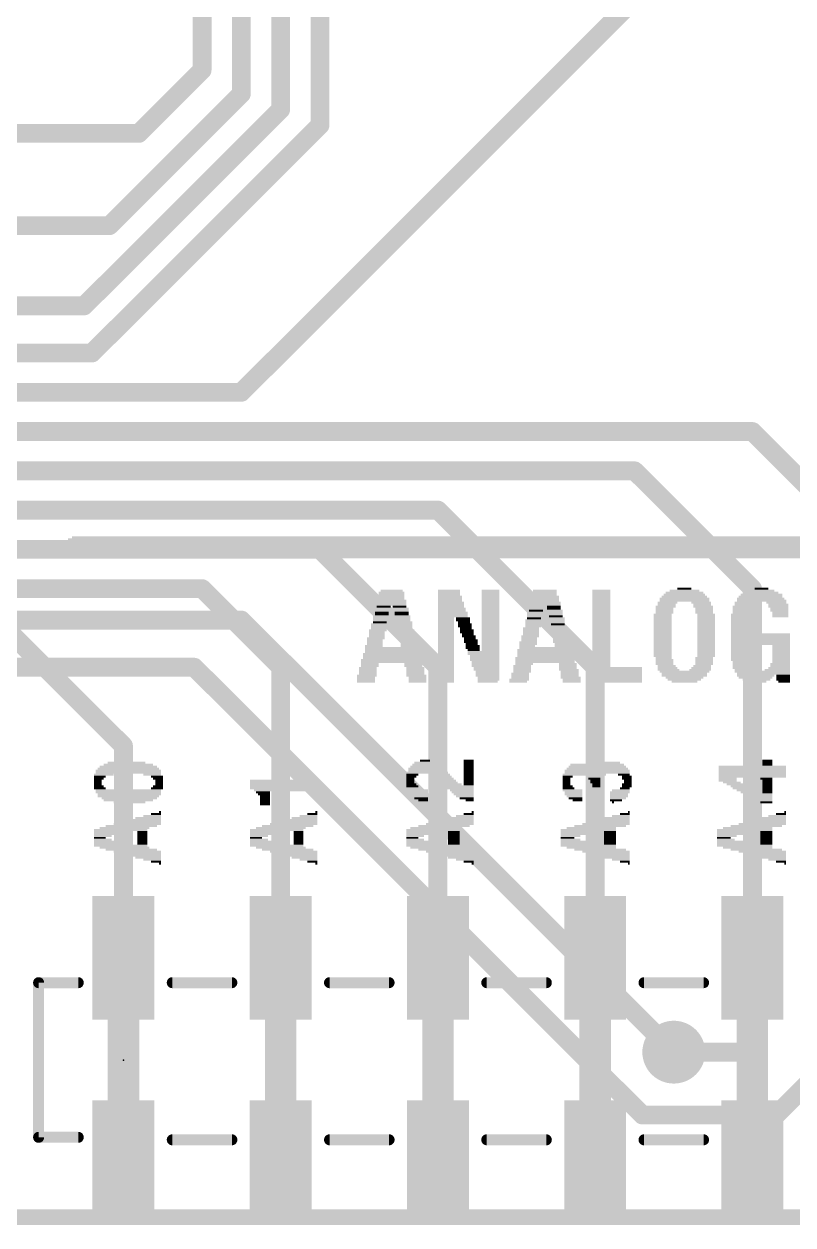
# Model space of a CAD drawing. Extents: x -0.75 to 3.47, y -1.8 to 2.11.
# Drawn here: x 1.937 to 2.426, y -0.005 to 0.759 of the extents above; entities that cross this region are included whole.
import ezdxf

# ---------------------------------------------------------------- set-up
doc = ezdxf.new("R2010")
doc.units = 0
doc.header["$MEASUREMENT"] = 0
doc.layers.get('0').update_dxf_attribs({"linetype": 'CONTINUOUS'})
for name, color, linetype in [('1', 22, 'CONTINUOUS'), ('16', 175, 'CONTINUOUS'), ('18', 82, 'CONTINUOUS'), ('20', 7, 'CONTINUOUS'), ('21', 32, 'CONTINUOUS'), ('23', 7, 'CONTINUOUS')]:
    doc.layers.add(name, color=color, linetype=linetype)

# ---------------------------------------------------------------- blocks, each defined once
blk = doc.blocks.new('RECT')
blk.add_solid([(-0.5, -0.5), (0.5, -0.5), (-0.5, 0.5), (0.5, 0.5)])
blk = doc.blocks.new('ROUNDV')
at = {"const_width": 0.5}
blk.add_lwpolyline([(0, -0.25, 1), (0, 0.25, 1), (0, -0.25)], format="xyb", dxfattribs=at)

msp = doc.modelspace()

# ---------------------------------------------------------------- linework, layer by layer
at = {"layer": '1'}
for points, const_width in [([(2.05, 0.73), (2.05, 1.6)], 0.012), ([(2.075, 0.715), (2.075, 1.525)], 0.012), ([(2.1, 0.705), (2.1, 1.4)], 0.012), ([(2.125, 0.695), (2.125, 1.36)], 0.012), ([(2.075, 0.525), (2.45, 0.9)], 0.012), ([(2.009764, 0.689764), (2.05, 0.73)], 0.012), ([(1.991, 0.631), (2.075, 0.715)], 0.012), ([(1.975, 0.58), (2.1, 0.705)], 0.012), ([(1.819, 0.689764), (2.009764, 0.689764)], 0.012), ([(1.98, 0.55), (2.125, 0.695)], 0.012), ([(1.760236, 0.631), (1.991, 0.631)], 0.012), ([(1.75, 0.58), (1.975, 0.58)], 0.012), ([(1.75, 0.55), (1.98, 0.55)], 0.012), ([(1.725, 0.525), (2.075, 0.525)], 0.012), ([(1.7, 0.5), (2.4, 0.5)], 0.012), ([(2.4, 0.5), (2.5, 0.4)], 0.012), ([(1.675, 0.475), (2.325, 0.475)], 0.012), ([(2.325, 0.475), (2.4, 0.4)], 0.012), ([(1.65, 0.45), (2.2, 0.45)], 0.012), ([(2.2, 0.45), (2.3, 0.35)], 0.012), ([(1.625, 0.425), (2.125, 0.425)], 0.012), ([(2.125, 0.425), (2.2, 0.35)], 0.012), ([(1.6, 0.4), (2.05, 0.4)], 0.012), ([(2.05, 0.4), (2.1, 0.35)], 0.012), ([(2.4, 0.4), (2.4, 0.105)], 0.012), ([(1.925, 0.375), (2, 0.3)], 0.012), ([(2.1, 0.35), (2.1, 0.164961)], 0.012), ([(2.2, 0.35), (2.2, 0.035039)], 0.012), ([(2.3, 0.35), (2.3, 0.164961)], 0.012), ([(2, 0.3), (2, 0.035039)], 0.012), ([(2, 0.164961), (2, 0.035039)], 0.02), ([(2, 0.164961), (2, 0.035039)], 0.02), ([(2.1, 0.164961), (2.1, 0.035039)], 0.02), ([(2.1, 0.164961), (2.1, 0.035039)], 0.02), ([(2.2, 0.164961), (2.2, 0.035039)], 0.02), ([(2.2, 0.164961), (2.2, 0.035039)], 0.02), ([(2.3, 0.164961), (2.3, 0.035039)], 0.02), ([(2.3, 0.164961), (2.3, 0.035039)], 0.02), ([(2.4, 0.164961), (2.4, 0.035039)], 0.02), ([(2.4, 0.164961), (2.4, 0.035039)], 0.02), ([(2.35, 0.105), (2.4, 0.105)], 0.012), ([(2.4, 0.105), (2.4, 0.035039)], 0.012), ([(2.6, 0), (0, 0)], 0.01)]:
    msp.add_lwpolyline(points, dxfattribs=dict(at, const_width=const_width))
for points, const_width in [([(2.052121, 0.727879, 1), (2.047879, 0.732121)], 0.006), ([(2.047, 0.73, 1), (2.053, 0.73)], 0.006), ([(2.077121, 0.712879, 1), (2.072879, 0.717121)], 0.006), ([(2.072, 0.715, 1), (2.078, 0.715)], 0.006), ([(2.102121, 0.702879, 1), (2.097879, 0.707121)], 0.006), ([(2.097, 0.705, 1), (2.103, 0.705)], 0.006), ([(2.009764, 0.686764, 1), (2.009764, 0.692764)], 0.006), ([(2.122, 0.695, 1), (2.128, 0.695)], 0.006), ([(2.127121, 0.692879, 1), (2.122879, 0.697121)], 0.006), ([(2.007642, 0.691885, 1), (2.011885, 0.687642)], 0.006), ([(1.988879, 0.633121, 1), (1.993121, 0.628879)], 0.006), ([(1.991, 0.628, 1), (1.991, 0.634)], 0.006), ([(1.972879, 0.582121, 1), (1.977121, 0.577879)], 0.006), ([(1.975, 0.577, 1), (1.975, 0.583)], 0.006), ([(1.977879, 0.552121, 1), (1.982121, 0.547879)], 0.006), ([(1.98, 0.547, 1), (1.98, 0.553)], 0.006), ([(2.072879, 0.527121, 1), (2.077121, 0.522879)], 0.006), ([(2.075, 0.522, 1), (2.075, 0.528)], 0.006), ([(2.402121, 0.502121, 1), (2.397879, 0.497879)], 0.006), ([(2.4, 0.497, 1), (2.4, 0.503)], 0.006), ([(2.327121, 0.477121, 1), (2.322879, 0.472879)], 0.006), ([(2.325, 0.472, 1), (2.325, 0.478)], 0.006), ([(2.202121, 0.452121, 1), (2.197879, 0.447879)], 0.006), ([(2.2, 0.447, 1), (2.2, 0.453)], 0.006), ([(2.127121, 0.427121, 1), (2.122879, 0.422879)], 0.006), ([(2.125, 0.422, 1), (2.125, 0.428)], 0.006), ([(2.052121, 0.402121, 1), (2.047879, 0.397879)], 0.006), ([(2.05, 0.397, 1), (2.05, 0.403)], 0.006), ([(2.403, 0.4, 1), (2.397, 0.4)], 0.006), ([(2.397879, 0.397879, 1), (2.402121, 0.402121)], 0.006), ([(2.103, 0.35, 1), (2.097, 0.35)], 0.006), ([(2.097879, 0.347879, 1), (2.102121, 0.352121)], 0.006), ([(2.203, 0.35, 1), (2.197, 0.35)], 0.006), ([(2.197879, 0.347879, 1), (2.202121, 0.352121)], 0.006), ([(2.303, 0.35, 1), (2.297, 0.35)], 0.006), ([(2.297879, 0.347879, 1), (2.302121, 0.352121)], 0.006), ([(2.003, 0.3, 1), (1.997, 0.3)], 0.006), ([(1.997879, 0.297879, 1), (2.002121, 0.302121)], 0.006), ([(2.005, 0.164961, 1), (1.995, 0.164961)], 0.01), ([(2.005, 0.164961, 1), (1.995, 0.164961)], 0.01), ([(2.105, 0.164961, 1), (2.095, 0.164961)], 0.01), ([(2.105, 0.164961, 1), (2.095, 0.164961)], 0.01), ([(2.205, 0.164961, 1), (2.195, 0.164961)], 0.01), ([(2.205, 0.164961, 1), (2.195, 0.164961)], 0.01), ([(2.305, 0.164961, 1), (2.295, 0.164961)], 0.01), ([(2.305, 0.164961, 1), (2.295, 0.164961)], 0.01), ([(2.405, 0.164961, 1), (2.395, 0.164961)], 0.01), ([(2.405, 0.164961, 1), (2.395, 0.164961)], 0.01), ([(2.097, 0.164961, 1), (2.103, 0.164961)], 0.006), ([(2.297, 0.164961, 1), (2.303, 0.164961)], 0.006), ([(2.35, 0.108, 1), (2.35, 0.102)], 0.006), ([(2.403, 0.105, 1), (2.397, 0.105)], 0.006), ([(2.397, 0.105, 1), (2.403, 0.105)], 0.006), ([(2.4, 0.102, 1), (2.4, 0.108)], 0.006), ([(1.995, 0.035039, 1), (2.005, 0.035039)], 0.01), ([(1.995, 0.035039, 1), (2.005, 0.035039)], 0.01), ([(2.095, 0.035039, 1), (2.105, 0.035039)], 0.01), ([(2.095, 0.035039, 1), (2.105, 0.035039)], 0.01), ([(2.195, 0.035039, 1), (2.205, 0.035039)], 0.01), ([(2.195, 0.035039, 1), (2.205, 0.035039)], 0.01), ([(2.295, 0.035039, 1), (2.305, 0.035039)], 0.01), ([(2.295, 0.035039, 1), (2.305, 0.035039)], 0.01), ([(2.395, 0.035039, 1), (2.405, 0.035039)], 0.01), ([(2.395, 0.035039, 1), (2.405, 0.035039)], 0.01), ([(1.997, 0.035039, 1), (2.003, 0.035039)], 0.006), ([(2.197, 0.035039, 1), (2.203, 0.035039)], 0.006), ([(2.397, 0.035039, 1), (2.403, 0.035039)], 0.006)]:
    msp.add_lwpolyline(points, format="xyb", dxfattribs=dict(at, const_width=const_width))
at = {"layer": '16'}
for points, const_width in [([(1.45, 0.38), (2.075, 0.38)], 0.012), ([(2.075, 0.38), (2.35, 0.105)], 0.012), ([(1.43, 0.35), (2.045, 0.35)], 0.012), ([(2.045, 0.35), (2.33, 0.065)], 0.012), ([(2.415, 0.065), (2.45, 0.1)], 0.012), ([(2.33, 0.065), (2.415, 0.065)], 0.012), ([(2.6, 0), (0, 0)], 0.01)]:
    msp.add_lwpolyline(points, dxfattribs=dict(at, const_width=const_width))
at = {"layer": '16', "const_width": 0.006}
for points in [[(2.077121, 0.382121, 1), (2.072879, 0.377879)], [(2.075, 0.377, 1), (2.075, 0.383)], [(2.047121, 0.352121, 1), (2.042879, 0.347879)], [(2.045, 0.347, 1), (2.045, 0.353)], [(2.347879, 0.102879, 1), (2.352121, 0.107121)], [(2.33, 0.068, 1), (2.33, 0.062)], [(2.327879, 0.062879, 1), (2.332121, 0.067121)], [(2.412879, 0.067121, 1), (2.417121, 0.062879)], [(2.415, 0.062, 1), (2.415, 0.068)]]:
    msp.add_lwpolyline(points, format="xyb", dxfattribs=at)
at = {"layer": '20', "const_width": 0.008}
msp.add_lwpolyline([(2.6, 0), (0, 0)], dxfattribs=at)
at = {"layer": '21', "const_width": 0.007}
for points in [[(1.946063, 0.050787), (1.946063, 0.149213)], [(1.946063, 0.149213), (1.97126, 0.149213)], [(2.031063, 0.149213), (2.068937, 0.149213)], [(2.131063, 0.149213), (2.168937, 0.149213)], [(2.231063, 0.149213), (2.268937, 0.149213)], [(2.331063, 0.149213), (2.368937, 0.149213)], [(1.97126, 0.050787), (1.946063, 0.050787)], [(2.031063, 0.049213), (2.068937, 0.049213)], [(2.131063, 0.049213), (2.168937, 0.049213)], [(2.231063, 0.049213), (2.268937, 0.049213)], [(2.331063, 0.049213), (2.368937, 0.049213)]]:
    msp.add_lwpolyline(points, dxfattribs=at)
at = {"layer": '21', "const_width": 0.0035}
for points in [[(1.947813, 0.149213, 1), (1.944313, 0.149213)], [(1.946063, 0.150963, 1), (1.946063, 0.147463)], [(1.97126, 0.147463, 1), (1.97126, 0.150963)], [(2.031063, 0.150963, 1), (2.031063, 0.147463)], [(2.068937, 0.147463, 1), (2.068937, 0.150963)], [(2.131063, 0.150963, 1), (2.131063, 0.147463)], [(2.168937, 0.147463, 1), (2.168937, 0.150963)], [(2.231063, 0.150963, 1), (2.231063, 0.147463)], [(2.268937, 0.147463, 1), (2.268937, 0.150963)], [(2.331063, 0.150963, 1), (2.331063, 0.147463)], [(2.368937, 0.147463, 1), (2.368937, 0.150963)], [(1.946063, 0.052537, 1), (1.946063, 0.049037)], [(1.97126, 0.049037, 1), (1.97126, 0.052537)], [(1.944313, 0.050787, 1), (1.947813, 0.050787)], [(2.031063, 0.050963, 1), (2.031063, 0.047463)], [(2.068937, 0.047463, 1), (2.068937, 0.050963)], [(2.131063, 0.050963, 1), (2.131063, 0.047463)], [(2.168937, 0.047463, 1), (2.168937, 0.050963)], [(2.231063, 0.050963, 1), (2.231063, 0.047463)], [(2.268937, 0.047463, 1), (2.268937, 0.050963)], [(2.331063, 0.050963, 1), (2.331063, 0.047463)], [(2.368937, 0.047463, 1), (2.368937, 0.050963)]]:
    msp.add_lwpolyline(points, format="xyb", dxfattribs=at)
at = {"layer": '23'}
msp.add_point((2, 0.1), dxfattribs=at)

# ---------------------------------------------------------------- block references
at = {"layer": '1', "xscale": 0.07874, "yscale": 0.03937}
for p, rotation in [((2, 0.164961), 90), ((2.1, 0.164961), 270), ((2.2, 0.164961), 90), ((2.3, 0.164961), 270), ((2.4, 0.164961), 90), ((2, 0.035039), 270), ((2.1, 0.035039), 90), ((2.2, 0.035039), 270), ((2.3, 0.035039), 90), ((2.4, 0.035039), 270)]:
    msp.add_blockref('RECT', p, dxfattribs=dict(at, rotation=rotation))
at = {"layer": '18', "xscale": 0.04, "yscale": 0.04}
msp.add_blockref('ROUNDV', (2.35, 0.105), dxfattribs=at)
msp.add_blockref('ROUNDV', (2.35, 0.105), dxfattribs=at)
at = {"layer": '21'}
for p, xscale, yscale in [((2.24785, 0.42884), 0.5711, 0.00126), ((2.24785, 0.42758), 0.5711, 0.00126), ((2.24785, 0.430095), 0.5685, 0.00125), ((2.24845, 0.43135), 0.5673, 0.00126), ((2.24845, 0.43261), 0.5623, 0.00126), ((2.24785, 0.42632), 0.5711, 0.00126), ((2.24785, 0.42506), 0.5711, 0.00126), ((2.2485, 0.423805), 0.5698, 0.00125), ((2.24785, 0.42255), 0.5685, 0.00126), ((2.2478, 0.42129), 0.566, 0.00126), ((2.24785, 0.42003), 0.5585, 0.00126), ((2.17055, 0.39739), 0.0163, 0.00126), ((2.17055, 0.39865), 0.0139, 0.00126), ((2.20705, 0.39865), 0.0139, 0.00126), ((2.20705, 0.39739), 0.0139, 0.00126), ((2.23345, 0.39865), 0.0113, 0.00126), ((2.23345, 0.39739), 0.0113, 0.00126), ((2.26805, 0.39865), 0.0151, 0.00126), ((2.26805, 0.39739), 0.0151, 0.00126), ((2.3039, 0.39865), 0.0114, 0.00126), ((2.3039, 0.39739), 0.0114, 0.00126), ((2.35675, 0.39739), 0.0239, 0.00126), ((2.35675, 0.39865), 0.0189, 0.00126), ((2.3567, 0.399905), 0.0088, 0.00125), ((2.40515, 0.39739), 0.0227, 0.00126), ((2.4052, 0.39865), 0.0176, 0.00126), ((2.4058, 0.399905), 0.0088, 0.00125), ((2.17055, 0.39236), 0.0189, 0.00126), ((2.17055, 0.3911), 0.0189, 0.00126), ((2.17055, 0.38984), 0.0189, 0.00126), ((2.17055, 0.39613), 0.0163, 0.00126), ((2.17055, 0.394875), 0.0163, 0.00125), ((2.17055, 0.39362), 0.0163, 0.00126), ((2.20705, 0.39613), 0.0139, 0.00126), ((2.20765, 0.394875), 0.0151, 0.00125), ((2.20765, 0.39362), 0.0151, 0.00126), ((2.20765, 0.39236), 0.0151, 0.00126), ((2.2083, 0.3911), 0.0164, 0.00126), ((2.2083, 0.38984), 0.0164, 0.00126), ((2.23345, 0.39613), 0.0113, 0.00126), ((2.23345, 0.394875), 0.0113, 0.00125), ((2.23345, 0.39362), 0.0113, 0.00126), ((2.23345, 0.39236), 0.0113, 0.00126), ((2.23345, 0.3911), 0.0113, 0.00126), ((2.23345, 0.38984), 0.0113, 0.00126), ((2.26805, 0.39362), 0.0177, 0.00126), ((2.26805, 0.39236), 0.0177, 0.00126), ((2.26865, 0.3911), 0.0189, 0.00126), ((2.26865, 0.38984), 0.0189, 0.00126), ((2.26805, 0.39613), 0.0151, 0.00126), ((2.2687, 0.394875), 0.0164, 0.00125), ((2.3039, 0.39613), 0.0114, 0.00126), ((2.3039, 0.394875), 0.0114, 0.00125), ((2.3039, 0.39362), 0.0114, 0.00126), ((2.3039, 0.39236), 0.0114, 0.00126), ((2.3039, 0.3911), 0.0114, 0.00126), ((2.3039, 0.38984), 0.0114, 0.00126), ((2.346, 0.3911), 0.0126, 0.00126), ((2.3454, 0.38984), 0.0114, 0.00126), ((2.35675, 0.39362), 0.0315, 0.00126), ((2.35675, 0.39236), 0.0315, 0.00126), ((2.35675, 0.394875), 0.0289, 0.00125), ((2.3567, 0.39613), 0.0264, 0.00126), ((2.3674, 0.3911), 0.0126, 0.00126), ((2.36805, 0.38984), 0.0113, 0.00126), ((2.3951, 0.3911), 0.0126, 0.00126), ((2.3951, 0.38984), 0.0126, 0.00126), ((2.4052, 0.39362), 0.0302, 0.00126), ((2.4058, 0.39236), 0.0314, 0.00126), ((2.40515, 0.394875), 0.0277, 0.00125), ((2.4058, 0.39613), 0.0264, 0.00126), ((2.4152, 0.3911), 0.0126, 0.00126), ((2.4165, 0.38984), 0.0126, 0.00126), ((2.16365, 0.382295), 0.0101, 0.00125), ((2.1649, 0.38733), 0.01, 0.00126), ((2.1649, 0.38607), 0.01, 0.00126), ((2.1643, 0.38481), 0.0088, 0.00126), ((2.1643, 0.38355), 0.0088, 0.00126), ((2.1655, 0.388585), 0.0088, 0.00125), ((2.1756, 0.388585), 0.0088, 0.00125), ((2.17625, 0.38733), 0.0101, 0.00126), ((2.17625, 0.38607), 0.0101, 0.00126), ((2.1769, 0.38481), 0.0088, 0.00126), ((2.1769, 0.38355), 0.0088, 0.00126), ((2.1775, 0.382295), 0.01, 0.00125), ((2.2083, 0.388585), 0.0164, 0.00125), ((2.2089, 0.38733), 0.0176, 0.00126), ((2.2089, 0.38607), 0.0176, 0.00126), ((2.20955, 0.38481), 0.0189, 0.00126), ((2.20955, 0.38355), 0.0189, 0.00126), ((2.20955, 0.382295), 0.0189, 0.00125), ((2.23345, 0.388585), 0.0113, 0.00125), ((2.23345, 0.38733), 0.0113, 0.00126), ((2.23345, 0.38607), 0.0113, 0.00126), ((2.23345, 0.38481), 0.0113, 0.00126), ((2.23345, 0.38355), 0.0113, 0.00126), ((2.23345, 0.382295), 0.0113, 0.00125), ((2.26175, 0.38481), 0.0101, 0.00126), ((2.26175, 0.38355), 0.0101, 0.00126), ((2.26175, 0.382295), 0.0101, 0.00125), ((2.26305, 0.388585), 0.0101, 0.00125), ((2.26305, 0.38733), 0.0101, 0.00126), ((2.2624, 0.38607), 0.0088, 0.00126), ((2.2737, 0.388585), 0.0088, 0.00125), ((2.2737, 0.38733), 0.0088, 0.00126), ((2.27435, 0.38607), 0.0101, 0.00126), ((2.27435, 0.38481), 0.0101, 0.00126), ((2.27435, 0.38355), 0.0101, 0.00126), ((2.275, 0.382295), 0.0088, 0.00125), ((2.3039, 0.388585), 0.0114, 0.00125), ((2.3039, 0.38733), 0.0114, 0.00126), ((2.3039, 0.38607), 0.0114, 0.00126), ((2.3039, 0.38481), 0.0114, 0.00126), ((2.3039, 0.38355), 0.0114, 0.00126), ((2.3039, 0.382295), 0.0114, 0.00125), ((2.3429, 0.38355), 0.0114, 0.00126), ((2.3429, 0.382295), 0.0114, 0.00125), ((2.3448, 0.388585), 0.0126, 0.00125), ((2.34415, 0.38733), 0.0113, 0.00126), ((2.34415, 0.38607), 0.0113, 0.00126), ((2.34415, 0.38481), 0.0113, 0.00126), ((2.3687, 0.388585), 0.0126, 0.00125), ((2.3693, 0.38733), 0.0114, 0.00126), ((2.3693, 0.38607), 0.0114, 0.00126), ((2.3693, 0.38481), 0.0114, 0.00126), ((2.37055, 0.38355), 0.0113, 0.00126), ((2.37055, 0.382295), 0.0113, 0.00125), ((2.39195, 0.38355), 0.0113, 0.00126), ((2.39195, 0.382295), 0.0113, 0.00125), ((2.3938, 0.388585), 0.0126, 0.00125), ((2.3932, 0.38733), 0.0114, 0.00126), ((2.3932, 0.38607), 0.0114, 0.00126), ((2.3932, 0.38481), 0.0114, 0.00126), ((2.4165, 0.388585), 0.0126, 0.00125), ((2.4171, 0.38733), 0.0114, 0.00126), ((2.4171, 0.38607), 0.0114, 0.00126), ((2.41775, 0.38481), 0.0101, 0.00126), ((2.41775, 0.38355), 0.0101, 0.00126), ((2.41775, 0.382295), 0.0101, 0.00125), ((2.1624, 0.377265), 0.01, 0.00125), ((2.1624, 0.37601), 0.01, 0.00126), ((2.1624, 0.37475), 0.01, 0.00126), ((2.16365, 0.38104), 0.0101, 0.00126), ((2.16365, 0.37978), 0.0101, 0.00126), ((2.163, 0.37852), 0.0088, 0.00126), ((2.1775, 0.38104), 0.01, 0.00126), ((2.1775, 0.37978), 0.01, 0.00126), ((2.17875, 0.37852), 0.0101, 0.00126), ((2.17875, 0.377265), 0.0101, 0.00125), ((2.17875, 0.37601), 0.0101, 0.00126), ((2.17875, 0.37475), 0.0101, 0.00126), ((2.20515, 0.38104), 0.0101, 0.00126), ((2.20515, 0.37978), 0.0101, 0.00126), ((2.20515, 0.37852), 0.0101, 0.00126), ((2.20515, 0.377265), 0.0101, 0.00125), ((2.20515, 0.37601), 0.0101, 0.00126), ((2.20515, 0.37475), 0.0101, 0.00126), ((2.21585, 0.38104), 0.0089, 0.00126), ((2.21585, 0.37978), 0.0089, 0.00126), ((2.2165, 0.37852), 0.0076, 0.00126), ((2.2171, 0.377265), 0.0088, 0.00125), ((2.2171, 0.37601), 0.0088, 0.00126), ((2.21775, 0.37475), 0.0075, 0.00126), ((2.23345, 0.38104), 0.0113, 0.00126), ((2.23345, 0.37978), 0.0113, 0.00126), ((2.23345, 0.37852), 0.0113, 0.00126), ((2.23345, 0.377265), 0.0113, 0.00125), ((2.23345, 0.37601), 0.0113, 0.00126), ((2.23345, 0.37475), 0.0113, 0.00126), ((2.25925, 0.37475), 0.0101, 0.00126), ((2.2605, 0.37978), 0.01, 0.00126), ((2.2605, 0.37852), 0.01, 0.00126), ((2.2605, 0.377265), 0.01, 0.00125), ((2.2605, 0.37601), 0.01, 0.00126), ((2.2611, 0.38104), 0.0088, 0.00126), ((2.2756, 0.38104), 0.01, 0.00126), ((2.2756, 0.37978), 0.01, 0.00126), ((2.2756, 0.37852), 0.01, 0.00126), ((2.2762, 0.377265), 0.0088, 0.00125), ((2.27685, 0.37601), 0.0101, 0.00126), ((2.27685, 0.37475), 0.0101, 0.00126), ((2.3039, 0.38104), 0.0114, 0.00126), ((2.3039, 0.37978), 0.0114, 0.00126), ((2.3039, 0.37852), 0.0114, 0.00126), ((2.3039, 0.377265), 0.0114, 0.00125), ((2.3039, 0.37601), 0.0114, 0.00126), ((2.3039, 0.37475), 0.0114, 0.00126), ((2.3429, 0.38104), 0.0114, 0.00126), ((2.3429, 0.37978), 0.0114, 0.00126), ((2.3429, 0.37852), 0.0114, 0.00126), ((2.3429, 0.377265), 0.0114, 0.00125), ((2.3429, 0.37601), 0.0114, 0.00126), ((2.3429, 0.37475), 0.0114, 0.00126), ((2.37055, 0.38104), 0.0113, 0.00126), ((2.37055, 0.37978), 0.0113, 0.00126), ((2.37055, 0.37852), 0.0113, 0.00126), ((2.37055, 0.377265), 0.0113, 0.00125), ((2.37055, 0.37601), 0.0113, 0.00126), ((2.37055, 0.37475), 0.0113, 0.00126), ((2.39195, 0.38104), 0.0113, 0.00126), ((2.39195, 0.37978), 0.0113, 0.00126), ((2.39195, 0.37852), 0.0113, 0.00126), ((2.39195, 0.377265), 0.0113, 0.00125), ((2.39195, 0.37601), 0.0113, 0.00126), ((2.39195, 0.37475), 0.0113, 0.00126), ((2.1605, 0.36846), 0.0114, 0.00126), ((2.15985, 0.3672), 0.0101, 0.00126), ((2.16175, 0.37349), 0.0113, 0.00126), ((2.16115, 0.37223), 0.0101, 0.00126), ((2.16115, 0.370975), 0.0101, 0.00125), ((2.16115, 0.36972), 0.0101, 0.00126), ((2.18, 0.37349), 0.01, 0.00126), ((2.18, 0.37223), 0.01, 0.00126), ((2.18, 0.370975), 0.01, 0.00125), ((2.18, 0.36972), 0.01, 0.00126), ((2.18065, 0.36846), 0.0113, 0.00126), ((2.18125, 0.3672), 0.0101, 0.00126), ((2.20515, 0.37349), 0.0101, 0.00126), ((2.20515, 0.37223), 0.0101, 0.00126), ((2.20515, 0.370975), 0.0101, 0.00125), ((2.20515, 0.36972), 0.0101, 0.00126), ((2.20515, 0.36846), 0.0101, 0.00126), ((2.20515, 0.3672), 0.0101, 0.00126), ((2.2184, 0.37349), 0.0088, 0.00126), ((2.2184, 0.37223), 0.0088, 0.00126), ((2.219, 0.370975), 0.0076, 0.00125), ((2.2196, 0.36972), 0.0088, 0.00126), ((2.22025, 0.36846), 0.0075, 0.00126), ((2.2209, 0.3672), 0.0088, 0.00126), ((2.23345, 0.37349), 0.0113, 0.00126), ((2.23345, 0.37223), 0.0113, 0.00126), ((2.23345, 0.370975), 0.0113, 0.00125), ((2.23345, 0.36972), 0.0113, 0.00126), ((2.23345, 0.36846), 0.0113, 0.00126), ((2.23345, 0.3672), 0.0113, 0.00126), ((2.25865, 0.36972), 0.0113, 0.00126), ((2.258, 0.36846), 0.01, 0.00126), ((2.258, 0.3672), 0.01, 0.00126), ((2.25925, 0.37349), 0.0101, 0.00126), ((2.25925, 0.37223), 0.0101, 0.00126), ((2.25925, 0.370975), 0.0101, 0.00125), ((2.27685, 0.37349), 0.0101, 0.00126), ((2.27685, 0.37223), 0.0101, 0.00126), ((2.2781, 0.370975), 0.01, 0.00125), ((2.2781, 0.36972), 0.01, 0.00126), ((2.2781, 0.36846), 0.01, 0.00126), ((2.27875, 0.3672), 0.0113, 0.00126), ((2.3039, 0.37349), 0.0114, 0.00126), ((2.3039, 0.37223), 0.0114, 0.00126), ((2.3039, 0.370975), 0.0114, 0.00125), ((2.3039, 0.36972), 0.0114, 0.00126), ((2.3039, 0.36846), 0.0114, 0.00126), ((2.3039, 0.3672), 0.0114, 0.00126), ((2.3429, 0.37349), 0.0114, 0.00126), ((2.3429, 0.37223), 0.0114, 0.00126), ((2.3429, 0.370975), 0.0114, 0.00125), ((2.3429, 0.36972), 0.0114, 0.00126), ((2.3429, 0.36846), 0.0114, 0.00126), ((2.3429, 0.3672), 0.0114, 0.00126), ((2.37055, 0.37349), 0.0113, 0.00126), ((2.37055, 0.37223), 0.0113, 0.00126), ((2.37055, 0.370975), 0.0113, 0.00125), ((2.37055, 0.36972), 0.0113, 0.00126), ((2.37055, 0.36846), 0.0113, 0.00126), ((2.37055, 0.3672), 0.0113, 0.00126), ((2.39195, 0.37349), 0.0113, 0.00126), ((2.39195, 0.37223), 0.0113, 0.00126), ((2.39135, 0.370975), 0.0101, 0.00125), ((2.39195, 0.36972), 0.0113, 0.00126), ((2.39195, 0.36846), 0.0113, 0.00126), ((2.39195, 0.3672), 0.0113, 0.00126), ((2.4146, 0.370975), 0.0188, 0.00125), ((2.4146, 0.36972), 0.0188, 0.00126), ((2.4146, 0.36846), 0.0188, 0.00126), ((2.4146, 0.3672), 0.0188, 0.00126), ((2.15925, 0.36343), 0.0113, 0.00126), ((2.17055, 0.36217), 0.0339, 0.00126), ((2.17055, 0.36091), 0.0339, 0.00126), ((2.1712, 0.359655), 0.0352, 0.00125), ((2.15985, 0.36594), 0.0101, 0.00126), ((2.15985, 0.364685), 0.0101, 0.00125), ((2.18125, 0.36594), 0.0101, 0.00126), ((2.18125, 0.364685), 0.0101, 0.00125), ((2.18185, 0.36343), 0.0113, 0.00126), ((2.20515, 0.36594), 0.0101, 0.00126), ((2.20515, 0.364685), 0.0101, 0.00125), ((2.20515, 0.36343), 0.0101, 0.00126), ((2.20515, 0.36217), 0.0101, 0.00126), ((2.20515, 0.36091), 0.0101, 0.00126), ((2.20515, 0.359655), 0.0101, 0.00125), ((2.2209, 0.36594), 0.0088, 0.00126), ((2.2215, 0.364685), 0.0076, 0.00125), ((2.2221, 0.36343), 0.0088, 0.00126), ((2.2221, 0.36217), 0.0088, 0.00126), ((2.22275, 0.36091), 0.0075, 0.00126), ((2.22905, 0.359655), 0.0201, 0.00125), ((2.23345, 0.36594), 0.0113, 0.00126), ((2.23345, 0.364685), 0.0113, 0.00125), ((2.23345, 0.36343), 0.0113, 0.00126), ((2.23345, 0.36217), 0.0113, 0.00126), ((2.23345, 0.36091), 0.0113, 0.00126), ((2.26805, 0.36091), 0.0353, 0.00126), ((2.26805, 0.359655), 0.0353, 0.00125), ((2.25735, 0.36594), 0.0113, 0.00126), ((2.25735, 0.364685), 0.0113, 0.00125), ((2.25675, 0.36343), 0.0101, 0.00126), ((2.2687, 0.36217), 0.034, 0.00126), ((2.27875, 0.36594), 0.0113, 0.00126), ((2.27935, 0.364685), 0.0101, 0.00125), ((2.27935, 0.36343), 0.0101, 0.00126), ((2.3039, 0.36594), 0.0114, 0.00126), ((2.3039, 0.364685), 0.0114, 0.00125), ((2.3039, 0.36343), 0.0114, 0.00126), ((2.3039, 0.36217), 0.0114, 0.00126), ((2.3039, 0.36091), 0.0114, 0.00126), ((2.3039, 0.359655), 0.0114, 0.00125), ((2.3429, 0.36594), 0.0114, 0.00126), ((2.3429, 0.364685), 0.0114, 0.00125), ((2.3429, 0.36343), 0.0114, 0.00126), ((2.3429, 0.36217), 0.0114, 0.00126), ((2.3429, 0.36091), 0.0114, 0.00126), ((2.3429, 0.359655), 0.0114, 0.00125), ((2.37055, 0.36594), 0.0113, 0.00126), ((2.37055, 0.364685), 0.0113, 0.00125), ((2.37055, 0.36343), 0.0113, 0.00126), ((2.37055, 0.36217), 0.0113, 0.00126), ((2.37055, 0.36091), 0.0113, 0.00126), ((2.37055, 0.359655), 0.0113, 0.00125), ((2.39195, 0.36594), 0.0113, 0.00126), ((2.39195, 0.364685), 0.0113, 0.00125), ((2.39195, 0.36343), 0.0113, 0.00126), ((2.39195, 0.36217), 0.0113, 0.00126), ((2.39195, 0.36091), 0.0113, 0.00126), ((2.39195, 0.359655), 0.0113, 0.00125), ((2.4146, 0.36594), 0.0188, 0.00126), ((2.4146, 0.364685), 0.0188, 0.00125), ((2.41835, 0.36343), 0.0113, 0.00126), ((2.41835, 0.36217), 0.0113, 0.00126), ((2.41835, 0.36091), 0.0113, 0.00126), ((2.41835, 0.359655), 0.0113, 0.00125), ((2.1706, 0.35462), 0.039, 0.00126), ((2.1706, 0.353365), 0.039, 0.00125), ((2.15675, 0.35211), 0.0113, 0.00126), ((2.17055, 0.3584), 0.0365, 0.00126), ((2.17055, 0.35714), 0.0365, 0.00126), ((2.17055, 0.35588), 0.0365, 0.00126), ((2.1844, 0.35211), 0.0114, 0.00126), ((2.20515, 0.3584), 0.0101, 0.00126), ((2.20515, 0.35714), 0.0101, 0.00126), ((2.20515, 0.35588), 0.0101, 0.00126), ((2.20515, 0.35462), 0.0101, 0.00126), ((2.20515, 0.353365), 0.0101, 0.00125), ((2.20515, 0.35211), 0.0101, 0.00126), ((2.22905, 0.3584), 0.0201, 0.00126), ((2.2297, 0.35714), 0.0188, 0.00126), ((2.2297, 0.35588), 0.0188, 0.00126), ((2.2297, 0.35462), 0.0188, 0.00126), ((2.2303, 0.353365), 0.0176, 0.00125), ((2.2303, 0.35211), 0.0176, 0.00126), ((2.26805, 0.35588), 0.0377, 0.00126), ((2.26805, 0.35462), 0.0377, 0.00126), ((2.26805, 0.353365), 0.0377, 0.00125), ((2.25485, 0.35211), 0.0113, 0.00126), ((2.26805, 0.3584), 0.0353, 0.00126), ((2.26865, 0.35714), 0.0365, 0.00126), ((2.28255, 0.35211), 0.0113, 0.00126), ((2.3039, 0.3584), 0.0114, 0.00126), ((2.3039, 0.35714), 0.0114, 0.00126), ((2.3039, 0.35588), 0.0114, 0.00126), ((2.3039, 0.35462), 0.0114, 0.00126), ((2.3039, 0.353365), 0.0114, 0.00125), ((2.3039, 0.35211), 0.0114, 0.00126), ((2.3429, 0.3584), 0.0114, 0.00126), ((2.3429, 0.35714), 0.0114, 0.00126), ((2.34355, 0.35588), 0.0101, 0.00126), ((2.34415, 0.35462), 0.0113, 0.00126), ((2.34415, 0.353365), 0.0113, 0.00125), ((2.34415, 0.35211), 0.0113, 0.00126), ((2.3693, 0.35588), 0.0114, 0.00126), ((2.3693, 0.35462), 0.0114, 0.00126), ((2.3693, 0.353365), 0.0114, 0.00125), ((2.3693, 0.35211), 0.0114, 0.00126), ((2.37055, 0.3584), 0.0113, 0.00126), ((2.37055, 0.35714), 0.0113, 0.00126), ((2.39195, 0.3584), 0.0113, 0.00126), ((2.39195, 0.35714), 0.0113, 0.00126), ((2.39195, 0.35588), 0.0113, 0.00126), ((2.3926, 0.35462), 0.0126, 0.00126), ((2.3932, 0.353365), 0.0114, 0.00125), ((2.3932, 0.35211), 0.0114, 0.00126), ((2.4177, 0.35211), 0.0126, 0.00126), ((2.41835, 0.3584), 0.0113, 0.00126), ((2.41835, 0.35714), 0.0113, 0.00126), ((2.41835, 0.35588), 0.0113, 0.00126), ((2.41835, 0.35462), 0.0113, 0.00126), ((2.41835, 0.353365), 0.0113, 0.00125), ((2.15485, 0.34456), 0.0125, 0.00126), ((2.15545, 0.34959), 0.0113, 0.00126), ((2.15545, 0.34833), 0.0113, 0.00126), ((2.15545, 0.347075), 0.0113, 0.00125), ((2.15545, 0.34582), 0.0113, 0.00126), ((2.15675, 0.35085), 0.0113, 0.00126), ((2.1844, 0.35085), 0.0114, 0.00126), ((2.18565, 0.34959), 0.0113, 0.00126), ((2.18565, 0.34833), 0.0113, 0.00126), ((2.18565, 0.347075), 0.0113, 0.00125), ((2.18565, 0.34582), 0.0113, 0.00126), ((2.1863, 0.34456), 0.0126, 0.00126), ((2.20515, 0.35085), 0.0101, 0.00126), ((2.20515, 0.34959), 0.0101, 0.00126), ((2.20515, 0.34833), 0.0101, 0.00126), ((2.20515, 0.347075), 0.0101, 0.00125), ((2.20515, 0.34582), 0.0101, 0.00126), ((2.20515, 0.34456), 0.0101, 0.00126), ((2.2303, 0.35085), 0.0176, 0.00126), ((2.23095, 0.34959), 0.0163, 0.00126), ((2.23095, 0.34833), 0.0163, 0.00126), ((2.23155, 0.347075), 0.0151, 0.00125), ((2.23155, 0.34582), 0.0151, 0.00126), ((2.23155, 0.34456), 0.0151, 0.00126), ((2.25235, 0.34582), 0.0113, 0.00126), ((2.25235, 0.34456), 0.0113, 0.00126), ((2.25355, 0.35085), 0.0113, 0.00126), ((2.25355, 0.34959), 0.0113, 0.00126), ((2.25355, 0.34833), 0.0113, 0.00126), ((2.25355, 0.347075), 0.0113, 0.00125), ((2.28255, 0.35085), 0.0113, 0.00126), ((2.28255, 0.34959), 0.0113, 0.00126), ((2.28315, 0.34833), 0.0125, 0.00126), ((2.28375, 0.347075), 0.0113, 0.00125), ((2.28375, 0.34582), 0.0113, 0.00126), ((2.28375, 0.34456), 0.0113, 0.00126), ((2.3039, 0.35085), 0.0114, 0.00126), ((2.31395, 0.34959), 0.0315, 0.00126), ((2.31395, 0.34833), 0.0315, 0.00126), ((2.31395, 0.347075), 0.0315, 0.00125), ((2.31395, 0.34582), 0.0315, 0.00126), ((2.31395, 0.34456), 0.0315, 0.00126), ((2.3454, 0.35085), 0.0114, 0.00126), ((2.346, 0.34959), 0.0126, 0.00126), ((2.34665, 0.34833), 0.0139, 0.00126), ((2.35675, 0.347075), 0.0315, 0.00125), ((2.35675, 0.34582), 0.0289, 0.00126), ((2.35675, 0.34456), 0.0289, 0.00126), ((2.3668, 0.34833), 0.0138, 0.00126), ((2.3674, 0.34959), 0.0126, 0.00126), ((2.36805, 0.35085), 0.0113, 0.00126), ((2.3938, 0.35085), 0.0126, 0.00126), ((2.39445, 0.34959), 0.0139, 0.00126), ((2.3957, 0.34833), 0.0138, 0.00126), ((2.4064, 0.347075), 0.0352, 0.00125), ((2.40705, 0.34582), 0.0339, 0.00126), ((2.40205, 0.34456), 0.0239, 0.00126), ((2.41585, 0.34833), 0.0163, 0.00126), ((2.4171, 0.34959), 0.0138, 0.00126), ((2.4177, 0.35085), 0.0126, 0.00126), ((2.4196, 0.34456), 0.0088, 0.00126), ((2.15425, 0.3433), 0.0113, 0.00126), ((2.15425, 0.342045), 0.0113, 0.00125), ((2.15425, 0.34079), 0.0113, 0.00126), ((2.18695, 0.3433), 0.0113, 0.00126), ((2.18695, 0.342045), 0.0113, 0.00125), ((2.18695, 0.34079), 0.0113, 0.00126), ((2.20515, 0.3433), 0.0101, 0.00126), ((2.20515, 0.342045), 0.0101, 0.00125), ((2.20515, 0.34079), 0.0101, 0.00126), ((2.2322, 0.3433), 0.0138, 0.00126), ((2.2322, 0.342045), 0.0138, 0.00125), ((2.2316, 0.34079), 0.0126, 0.00126), ((2.2517, 0.342045), 0.0126, 0.00125), ((2.25105, 0.34079), 0.0113, 0.00126), ((2.25235, 0.3433), 0.0113, 0.00126), ((2.2844, 0.3433), 0.0126, 0.00126), ((2.28505, 0.342045), 0.0113, 0.00125), ((2.28505, 0.34079), 0.0113, 0.00126), ((2.31395, 0.3433), 0.0315, 0.00126), ((2.31395, 0.342045), 0.0315, 0.00125), ((2.31395, 0.34079), 0.0315, 0.00126), ((2.35675, 0.3433), 0.0239, 0.00126), ((2.3567, 0.342045), 0.0214, 0.00125), ((2.35675, 0.34079), 0.0163, 0.00126), ((2.402, 0.3433), 0.0214, 0.00126), ((2.4026, 0.342045), 0.0176, 0.00125), ((2.40265, 0.34079), 0.0125, 0.00126), ((2.4196, 0.3433), 0.0088, 0.00126), ((2.4196, 0.342045), 0.0088, 0.00125), ((2.42025, 0.34079), 0.0075, 0.00126), ((2.19185, 0.29047), 0.0063, 0.00126), ((2.21955, 0.29047), 0.0063, 0.00126), ((2.40945, 0.29047), 0.0063, 0.00126), ((2.00315, 0.28418), 0.0415, 0.00126), ((2.00315, 0.282925), 0.0415, 0.00125), ((2.0032, 0.28544), 0.039, 0.00126), ((2.00315, 0.2867), 0.0365, 0.00126), ((2.0032, 0.287955), 0.0314, 0.00125), ((2.00195, 0.28921), 0.0239, 0.00126), ((2.1931, 0.282925), 0.0264, 0.00125), ((2.1925, 0.28544), 0.0226, 0.00126), ((2.19315, 0.28418), 0.0239, 0.00126), ((2.19245, 0.2867), 0.0201, 0.00126), ((2.1925, 0.287955), 0.0176, 0.00125), ((2.19185, 0.28921), 0.0139, 0.00126), ((2.21955, 0.28921), 0.0063, 0.00126), ((2.21955, 0.287955), 0.0063, 0.00125), ((2.21955, 0.2867), 0.0063, 0.00126), ((2.21955, 0.28544), 0.0063, 0.00126), ((2.21955, 0.28418), 0.0063, 0.00126), ((2.21955, 0.282925), 0.0063, 0.00125), ((2.28995, 0.28418), 0.0189, 0.00126), ((2.30125, 0.282925), 0.0415, 0.00125), ((2.28995, 0.28544), 0.0163, 0.00126), ((2.29, 0.2867), 0.0138, 0.00126), ((2.28995, 0.287955), 0.0113, 0.00125), ((2.31075, 0.28544), 0.0201, 0.00126), ((2.31135, 0.28418), 0.0213, 0.00126), ((2.3107, 0.2867), 0.0176, 0.00126), ((2.31075, 0.287955), 0.0151, 0.00125), ((2.3101, 0.28921), 0.0114, 0.00126), ((2.4, 0.2867), 0.0428, 0.00126), ((2.4, 0.28544), 0.0428, 0.00126), ((2.4, 0.28418), 0.0428, 0.00126), ((2.4, 0.282925), 0.0428, 0.00125), ((2.40945, 0.28921), 0.0063, 0.00126), ((2.40945, 0.287955), 0.0063, 0.00125), ((1.98745, 0.28167), 0.0125, 0.00126), ((1.98495, 0.28041), 0.0075, 0.00126), ((1.98435, 0.27915), 0.0063, 0.00126), ((1.9837, 0.27789), 0.005, 0.00126), ((1.9837, 0.276635), 0.005, 0.00125), ((1.9837, 0.27538), 0.005, 0.00126), ((2.01825, 0.28167), 0.0113, 0.00126), ((2.0214, 0.28041), 0.0076, 0.00126), ((2.02205, 0.27915), 0.0063, 0.00126), ((2.0227, 0.27789), 0.005, 0.00126), ((2.0227, 0.276635), 0.005, 0.00125), ((2.0227, 0.27538), 0.005, 0.00126), ((2.1019, 0.27789), 0.0428, 0.00126), ((2.1019, 0.276635), 0.0428, 0.00125), ((2.1019, 0.27538), 0.0428, 0.00126), ((2.1837, 0.28167), 0.0076, 0.00126), ((2.18305, 0.28041), 0.0063, 0.00126), ((2.1824, 0.27915), 0.005, 0.00126), ((2.1824, 0.27789), 0.005, 0.00126), ((2.1824, 0.276635), 0.005, 0.00125), ((2.18305, 0.27538), 0.0063, 0.00126), ((2.20195, 0.28167), 0.0113, 0.00126), ((2.2038, 0.28041), 0.01, 0.00126), ((2.20505, 0.27915), 0.0101, 0.00126), ((2.20635, 0.27789), 0.0101, 0.00126), ((2.20755, 0.276635), 0.0101, 0.00125), ((2.2088, 0.27538), 0.0126, 0.00126), ((2.21955, 0.28167), 0.0063, 0.00126), ((2.21955, 0.28041), 0.0063, 0.00126), ((2.21955, 0.27915), 0.0063, 0.00126), ((2.21955, 0.27789), 0.0063, 0.00126), ((2.21955, 0.276635), 0.0063, 0.00125), ((2.21955, 0.27538), 0.0063, 0.00126), ((2.2931, 0.28167), 0.0276, 0.00126), ((2.28245, 0.28041), 0.0063, 0.00126), ((2.2818, 0.27915), 0.005, 0.00126), ((2.2818, 0.27789), 0.005, 0.00126), ((2.2818, 0.276635), 0.005, 0.00125), ((2.2818, 0.27538), 0.005, 0.00126), ((2.2994, 0.28041), 0.01, 0.00126), ((2.2994, 0.27915), 0.0076, 0.00126), ((2.30005, 0.27789), 0.0063, 0.00126), ((2.30005, 0.276635), 0.0063, 0.00125), ((2.30065, 0.27538), 0.0051, 0.00126), ((2.31825, 0.28167), 0.0075, 0.00126), ((2.32015, 0.28041), 0.0063, 0.00126), ((2.32015, 0.27915), 0.0063, 0.00126), ((2.32015, 0.27538), 0.0063, 0.00126), ((2.3208, 0.27789), 0.005, 0.00126), ((2.3208, 0.276635), 0.005, 0.00125), ((2.4, 0.28167), 0.0428, 0.00126), ((2.4, 0.28041), 0.0428, 0.00126), ((2.3843, 0.27915), 0.0114, 0.00126), ((2.3843, 0.27789), 0.0114, 0.00126), ((2.38685, 0.276635), 0.0113, 0.00125), ((2.38935, 0.27538), 0.0113, 0.00126), ((2.40885, 0.27915), 0.0075, 0.00126), ((2.40945, 0.27789), 0.0063, 0.00126), ((2.40945, 0.276635), 0.0063, 0.00125), ((2.40945, 0.27538), 0.0063, 0.00126), ((1.98435, 0.27412), 0.0063, 0.00126), ((1.98495, 0.27286), 0.0075, 0.00126), ((2.00315, 0.2716), 0.0415, 0.00126), ((2.00315, 0.270345), 0.0415, 0.00125), ((2.0038, 0.26909), 0.0402, 0.00126), ((2.0032, 0.26783), 0.039, 0.00126), ((2.0214, 0.27286), 0.0076, 0.00126), ((2.02205, 0.27412), 0.0063, 0.00126), ((2.1019, 0.27412), 0.0428, 0.00126), ((2.1019, 0.27286), 0.0428, 0.00126), ((2.1032, 0.2716), 0.0402, 0.00126), ((2.0887, 0.270345), 0.0088, 0.00125), ((2.08935, 0.26909), 0.0075, 0.00126), ((2.08995, 0.26783), 0.0063, 0.00126), ((2.1837, 0.27412), 0.0076, 0.00126), ((2.18495, 0.27286), 0.0101, 0.00126), ((2.18745, 0.2716), 0.0125, 0.00126), ((2.18745, 0.270345), 0.0125, 0.00125), ((2.18805, 0.26909), 0.0113, 0.00126), ((2.18805, 0.26783), 0.0113, 0.00126), ((2.21325, 0.27412), 0.0189, 0.00126), ((2.2139, 0.27286), 0.0176, 0.00126), ((2.21515, 0.2716), 0.0151, 0.00126), ((2.21575, 0.270345), 0.0139, 0.00125), ((2.2164, 0.26909), 0.0126, 0.00126), ((2.21705, 0.26783), 0.0113, 0.00126), ((2.28245, 0.27412), 0.0063, 0.00126), ((2.28305, 0.27286), 0.0075, 0.00126), ((2.2856, 0.2716), 0.0126, 0.00126), ((2.2862, 0.270345), 0.0114, 0.00125), ((2.2862, 0.26909), 0.0114, 0.00126), ((2.28685, 0.26783), 0.0101, 0.00126), ((2.30065, 0.27412), 0.0051, 0.00126), ((2.31575, 0.270345), 0.0125, 0.00125), ((2.31515, 0.26909), 0.0113, 0.00126), ((2.31515, 0.26783), 0.0113, 0.00126), ((2.31635, 0.2716), 0.0113, 0.00126), ((2.3189, 0.27286), 0.0062, 0.00126), ((2.32015, 0.27412), 0.0063, 0.00126), ((2.39185, 0.27412), 0.0113, 0.00126), ((2.39375, 0.27286), 0.0125, 0.00126), ((2.39625, 0.2716), 0.0125, 0.00126), ((2.3988, 0.270345), 0.0126, 0.00125), ((2.4038, 0.26909), 0.0176, 0.00126), ((2.40505, 0.26783), 0.0151, 0.00126), ((2.40945, 0.27412), 0.0063, 0.00126), ((2.40945, 0.27286), 0.0063, 0.00126), ((2.40945, 0.2716), 0.0063, 0.00126), ((2.40945, 0.270345), 0.0063, 0.00125), ((2.0038, 0.26657), 0.0352, 0.00126), ((2.0032, 0.265315), 0.0314, 0.00125), ((2.0038, 0.26406), 0.0202, 0.00126), ((2.08995, 0.26657), 0.0063, 0.00126), ((2.08995, 0.265315), 0.0063, 0.00125), ((2.08995, 0.26406), 0.0063, 0.00126), ((2.08995, 0.2628), 0.0063, 0.00126), ((2.1893, 0.26657), 0.0088, 0.00126), ((2.1906, 0.265315), 0.0062, 0.00125), ((2.2183, 0.26657), 0.0088, 0.00126), ((2.22015, 0.265315), 0.0051, 0.00125), ((2.2875, 0.26657), 0.0088, 0.00126), ((2.28875, 0.265315), 0.0063, 0.00125), ((2.3145, 0.26657), 0.01, 0.00126), ((2.31325, 0.265315), 0.0075, 0.00125), ((2.31135, 0.26406), 0.0013, 0.00126), ((2.4063, 0.26657), 0.0126, 0.00126), ((2.40755, 0.265315), 0.0101, 0.00125), ((2.40885, 0.26406), 0.0075, 0.00126), ((2.01385, 0.252735), 0.0201, 0.00125), ((2.01575, 0.25399), 0.0163, 0.00126), ((2.01825, 0.25525), 0.0113, 0.00126), ((2.02075, 0.25651), 0.0063, 0.00126), ((2.0233, 0.25777), 0.0012, 0.00126), ((2.11325, 0.252735), 0.0201, 0.00125), ((2.1151, 0.25399), 0.0164, 0.00126), ((2.11765, 0.25525), 0.0113, 0.00126), ((2.12015, 0.25651), 0.0063, 0.00126), ((2.12265, 0.25777), 0.0013, 0.00126), ((2.2126, 0.252735), 0.0202, 0.00125), ((2.2145, 0.25399), 0.0164, 0.00126), ((2.21705, 0.25525), 0.0113, 0.00126), ((2.21955, 0.25651), 0.0063, 0.00126), ((2.22205, 0.25777), 0.0013, 0.00126), ((2.31195, 0.252735), 0.0201, 0.00125), ((2.31385, 0.25399), 0.0163, 0.00126), ((2.31635, 0.25525), 0.0113, 0.00126), ((2.3189, 0.25651), 0.0062, 0.00126), ((2.3214, 0.25777), 0.0012, 0.00126), ((2.4107, 0.252735), 0.0214, 0.00125), ((2.41325, 0.25399), 0.0163, 0.00126), ((2.41575, 0.25525), 0.0113, 0.00126), ((2.41825, 0.25651), 0.0063, 0.00126), ((2.4208, 0.25777), 0.0012, 0.00126), ((1.99815, 0.24645), 0.0339, 0.00126), ((1.9925, 0.24519), 0.0226, 0.00126), ((2.00065, 0.247705), 0.0315, 0.00125), ((2.00505, 0.24896), 0.0327, 0.00126), ((2.0088, 0.25022), 0.0302, 0.00126), ((2.01135, 0.25148), 0.0251, 0.00126), ((2.01195, 0.24519), 0.0063, 0.00126), ((2.0975, 0.24645), 0.034, 0.00126), ((2.09185, 0.24519), 0.0227, 0.00126), ((2.10005, 0.247705), 0.0315, 0.00125), ((2.10445, 0.24896), 0.0327, 0.00126), ((2.1082, 0.25022), 0.0302, 0.00126), ((2.1107, 0.25148), 0.0252, 0.00126), ((2.11135, 0.24519), 0.0063, 0.00126), ((2.1969, 0.24645), 0.034, 0.00126), ((2.1912, 0.24519), 0.0226, 0.00126), ((2.19815, 0.247705), 0.0315, 0.00125), ((2.20385, 0.24896), 0.0327, 0.00126), ((2.2076, 0.25022), 0.0302, 0.00126), ((2.2101, 0.25148), 0.0252, 0.00126), ((2.2101, 0.24519), 0.0076, 0.00126), ((2.2956, 0.24645), 0.0352, 0.00126), ((2.28995, 0.24519), 0.0239, 0.00126), ((2.2975, 0.247705), 0.0314, 0.00125), ((2.30315, 0.24896), 0.0327, 0.00126), ((2.30695, 0.25022), 0.0301, 0.00126), ((2.30945, 0.25148), 0.0251, 0.00126), ((2.30945, 0.24519), 0.0075, 0.00126), ((2.395, 0.24645), 0.0352, 0.00126), ((2.38935, 0.24519), 0.0239, 0.00126), ((2.3969, 0.247705), 0.0314, 0.00125), ((2.40255, 0.24896), 0.0327, 0.00126), ((2.4063, 0.25022), 0.0302, 0.00126), ((2.40885, 0.25148), 0.0251, 0.00126), ((2.40885, 0.24519), 0.0075, 0.00126), ((1.99, 0.24393), 0.0176, 0.00126), ((1.98685, 0.24267), 0.0113, 0.00126), ((1.98495, 0.241415), 0.0075, 0.00125), ((1.98685, 0.24016), 0.0113, 0.00126), ((1.98935, 0.2389), 0.0163, 0.00126), ((1.9925, 0.23764), 0.0226, 0.00126), ((1.99815, 0.23638), 0.0339, 0.00126), ((2.01195, 0.24393), 0.0063, 0.00126), ((2.01195, 0.24267), 0.0063, 0.00126), ((2.01195, 0.241415), 0.0063, 0.00125), ((2.01195, 0.24016), 0.0063, 0.00126), ((2.01195, 0.2389), 0.0063, 0.00126), ((2.01195, 0.23764), 0.0063, 0.00126), ((2.0887, 0.24393), 0.0164, 0.00126), ((2.0862, 0.24267), 0.0114, 0.00126), ((2.0843, 0.241415), 0.0076, 0.00125), ((2.0862, 0.24016), 0.0114, 0.00126), ((2.0887, 0.2389), 0.0164, 0.00126), ((2.09185, 0.23764), 0.0227, 0.00126), ((2.0975, 0.23638), 0.034, 0.00126), ((2.11135, 0.24393), 0.0063, 0.00126), ((2.11135, 0.24267), 0.0063, 0.00126), ((2.11135, 0.241415), 0.0063, 0.00125), ((2.11135, 0.24016), 0.0063, 0.00126), ((2.11135, 0.2389), 0.0063, 0.00126), ((2.11135, 0.23764), 0.0063, 0.00126), ((2.1881, 0.24393), 0.0164, 0.00126), ((2.18555, 0.24267), 0.0113, 0.00126), ((2.1837, 0.241415), 0.0076, 0.00125), ((2.18555, 0.24016), 0.0113, 0.00126), ((2.1881, 0.2389), 0.0164, 0.00126), ((2.1912, 0.23764), 0.0226, 0.00126), ((2.1969, 0.23638), 0.034, 0.00126), ((2.2101, 0.24393), 0.0076, 0.00126), ((2.2101, 0.24267), 0.0076, 0.00126), ((2.2101, 0.241415), 0.0076, 0.00125), ((2.2101, 0.24016), 0.0076, 0.00126), ((2.2101, 0.2389), 0.0076, 0.00126), ((2.2101, 0.23764), 0.0076, 0.00126), ((2.2868, 0.24393), 0.0176, 0.00126), ((2.2843, 0.24267), 0.0126, 0.00126), ((2.2824, 0.241415), 0.0088, 0.00125), ((2.2843, 0.24016), 0.0126, 0.00126), ((2.2868, 0.2389), 0.0176, 0.00126), ((2.28995, 0.23764), 0.0239, 0.00126), ((2.2956, 0.23638), 0.0352, 0.00126), ((2.30945, 0.24393), 0.0075, 0.00126), ((2.30945, 0.24267), 0.0075, 0.00126), ((2.30945, 0.241415), 0.0075, 0.00125), ((2.30945, 0.24016), 0.0075, 0.00126), ((2.30945, 0.2389), 0.0075, 0.00126), ((2.30945, 0.23764), 0.0075, 0.00126), ((2.3862, 0.24393), 0.0176, 0.00126), ((2.3837, 0.24267), 0.0126, 0.00126), ((2.3818, 0.241415), 0.0088, 0.00125), ((2.38305, 0.24016), 0.0113, 0.00126), ((2.3862, 0.2389), 0.0176, 0.00126), ((2.38935, 0.23764), 0.0239, 0.00126), ((2.395, 0.23638), 0.0352, 0.00126), ((2.40885, 0.24393), 0.0075, 0.00126), ((2.40885, 0.24267), 0.0075, 0.00126), ((2.40885, 0.241415), 0.0075, 0.00125), ((2.40885, 0.24016), 0.0075, 0.00126), ((2.40885, 0.2389), 0.0075, 0.00126), ((2.40885, 0.23764), 0.0075, 0.00126), ((2.00065, 0.235125), 0.0315, 0.00125), ((2.00505, 0.23387), 0.0327, 0.00126), ((2.0088, 0.23261), 0.0302, 0.00126), ((2.01135, 0.23135), 0.0251, 0.00126), ((2.01385, 0.230095), 0.0201, 0.00125), ((2.01575, 0.22884), 0.0163, 0.00126), ((2.10005, 0.235125), 0.0315, 0.00125), ((2.10445, 0.23387), 0.0327, 0.00126), ((2.1082, 0.23261), 0.0302, 0.00126), ((2.1107, 0.23135), 0.0252, 0.00126), ((2.11325, 0.230095), 0.0201, 0.00125), ((2.1151, 0.22884), 0.0164, 0.00126), ((2.19815, 0.235125), 0.0315, 0.00125), ((2.20385, 0.23387), 0.0327, 0.00126), ((2.2076, 0.23261), 0.0302, 0.00126), ((2.2101, 0.23135), 0.0252, 0.00126), ((2.2126, 0.230095), 0.0202, 0.00125), ((2.2145, 0.22884), 0.0164, 0.00126), ((2.2975, 0.235125), 0.0314, 0.00125), ((2.30315, 0.23387), 0.0327, 0.00126), ((2.30695, 0.23261), 0.0301, 0.00126), ((2.30945, 0.23135), 0.0251, 0.00126), ((2.31135, 0.230095), 0.0213, 0.00125), ((2.31385, 0.22884), 0.0163, 0.00126), ((2.3969, 0.235125), 0.0314, 0.00125), ((2.40255, 0.23387), 0.0327, 0.00126), ((2.4063, 0.23261), 0.0302, 0.00126), ((2.40885, 0.23135), 0.0251, 0.00126), ((2.4107, 0.230095), 0.0214, 0.00125), ((2.41325, 0.22884), 0.0163, 0.00126), ((2.01825, 0.22758), 0.0113, 0.00126), ((2.02075, 0.22632), 0.0063, 0.00126), ((2.0233, 0.22506), 0.0012, 0.00126), ((2.11765, 0.22758), 0.0113, 0.00126), ((2.12015, 0.22632), 0.0063, 0.00126), ((2.12265, 0.22506), 0.0013, 0.00126), ((2.21705, 0.22758), 0.0113, 0.00126), ((2.21955, 0.22632), 0.0063, 0.00126), ((2.22205, 0.22506), 0.0013, 0.00126), ((2.31635, 0.22758), 0.0113, 0.00126), ((2.3189, 0.22632), 0.0062, 0.00126), ((2.3214, 0.22506), 0.0012, 0.00126), ((2.41575, 0.22758), 0.0113, 0.00126), ((2.41825, 0.22632), 0.0063, 0.00126), ((2.4208, 0.22506), 0.0012, 0.00126)]:
    msp.add_blockref('RECT', p, dxfattribs=dict(at, xscale=xscale, yscale=yscale))

doc.saveas('drawing.dxf')
